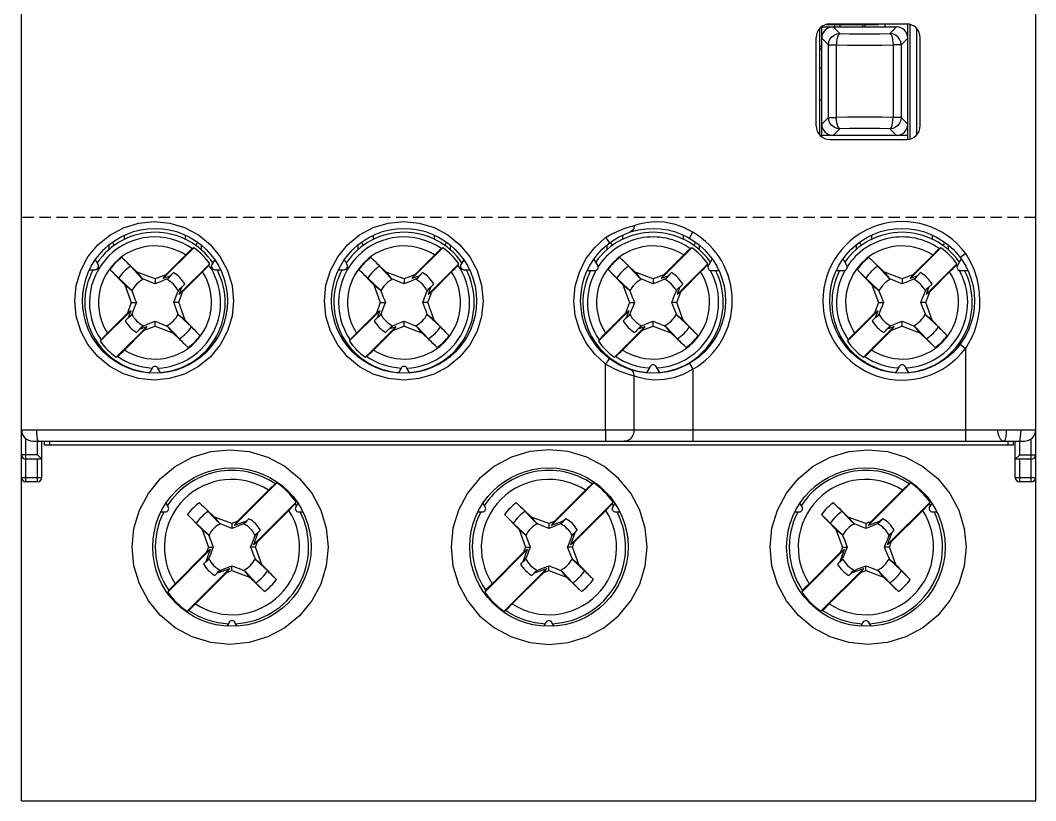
# Model space of a CAD drawing. Extents: x 0 to 44.9, y 0 to 64.8.
# Drawn here: x 0 to 44.85, y 0 to 34.46 of the extents above; entities that cross this region are included whole.
import ezdxf

# ---------------------------------------------------------------- set-up
doc = ezdxf.new("R2010")
doc.units = 0
doc.linetypes.add('DASHED', pattern=[0.75, 0.5, -0.25])
doc.layers.add('-15N-THT. THIẾT BỊ ĐÓNG MỞ', color=40, linetype='CONTINUOUS')

# ---------------------------------------------------------------- blocks, each defined once
blk = doc.blocks.new('06 - N - SC ROLE NHIỆT LRD0xxx')
at = {"layer": '-15N-THT. THIẾT BỊ ĐÓNG MỞ'}
for p, q in [((0.05, -25.75), (0.05, 25.75)), ((44.85, -25.75), (44.85, 25.75)), ((35.592, 8.525), (37.9, 8.525)), ((35.75, 8.55), (39.15, 8.55)), ((35.966, 8.525), (35.968, 8.425)), ((36.2, 8.525), (36.2, 8.425)), ((37.2, 8.525), (37.2, 8.425)), ((37.3, 8.525), (37.3, 8.425)), ((37.6, 8.55), (37.6, 8.525)), ((37.9, 8.55), (37.9, 8.525)), ((38.2, 8.425), (38.2, 8.55)), ((39.2, 3.458), (39.2, 8.542)), ((39.3, 3.474), (39.3, 8.526)), ((35.3, 8.338), (35.3, 3.662)), ((35.4, 8.425), (38.7, 8.425)), ((35.4, 3.564), (35.4, 8.425)), ((36.194, 8.129), (35.898, 8.425)), ((38.702, 8.425), (38.406, 8.129)), ((39.6, 3.662), (39.6, 8.338)), ((35.15, 4.05), (35.15, 7.95)), ((35.696, 7.631), (35.4, 7.927)), ((35.696, 4.419), (35.696, 7.631)), ((35.696, 7.631), (36.048, 7.631)), ((36.048, 4.419), (36.048, 7.631)), ((38.552, 7.631), (38.552, 4.419)), ((38.904, 7.631), (38.552, 7.631)), ((39.2, 7.927), (38.904, 7.631)), ((38.904, 7.631), (38.904, 4.419)), ((39.75, 4.05), (39.75, 7.95)), ((35.4, 7.55), (35.3, 7.55)), ((35.4, 7.4), (35.3, 7.5)), ((35.3, 6.634), (35.4, 6.634)), ((35.3, 5.216), (35.4, 5.216)), ((35.696, 4.419), (35.4, 4.123)), ((35.696, 4.419), (36.048, 4.419)), ((38.904, 4.419), (38.552, 4.419)), ((38.904, 4.419), (39.2, 4.123)), ((39.2, 3.625), (35.4, 3.625)), ((36.194, 3.921), (35.898, 3.625)), ((38.406, 3.921), (38.702, 3.625)), ((35.75, 3.45), (39.15, 3.45)), ((4.607, -0.961), (4.607, -0.782)), ((7.293, -0.961), (7.293, -0.782)), ((15.607, -0.961), (15.607, -0.782)), ((18.293, -0.961), (18.293, -0.782)), ((26.607, -0.961), (26.607, -0.771)), ((29.293, -0.961), (29.293, -0.779)), ((29.559, -0.909), (29.71, -0.65)), ((37.607, -0.961), (37.607, -0.776)), ((40.293, -0.961), (40.293, -0.787)), ((3.914, -1.226), (3.914, -1.425)), ((7.659, -1.333), (6.301, -2.692)), ((7.659, -1.333), (7.597, -1.368)), ((7.986, -1.226), (7.986, -1.425)), ((14.914, -1.226), (14.914, -1.425)), ((18.659, -1.333), (17.301, -2.692)), ((18.659, -1.333), (18.597, -1.368)), ((18.986, -1.226), (18.986, -1.425)), ((25.914, -1.22), (25.914, -1.425)), ((29.659, -1.333), (28.301, -2.692)), ((29.659, -1.333), (29.597, -1.368)), ((29.986, -1.207), (29.986, -1.425)), ((36.914, -1.222), (36.914, -1.425)), ((40.659, -1.333), (39.301, -2.692)), ((40.659, -1.333), (40.597, -1.368)), ((40.986, -1.217), (40.986, -1.425)), ((4.485, -1.76), (5.165, -2.416)), ((15.485, -1.76), (16.165, -2.416)), ((26.485, -1.76), (27.165, -2.416)), ((37.485, -1.76), (38.165, -2.416)), ((41.51, -1.755), (41.75, -1.575)), ((3.439, -2.075), (3.314, -1.86)), ((5.375, -2.683), (4.871, -2.145)), ((7.008, -3.399), (8.367, -2.041)), ((8.332, -2.103), (8.367, -2.041)), ((8.586, -1.86), (8.461, -2.075)), ((14.439, -2.075), (14.314, -1.86)), ((16.375, -2.683), (15.871, -2.145)), ((18.008, -3.399), (19.367, -2.041)), ((19.332, -2.103), (19.367, -2.041)), ((19.586, -1.86), (19.461, -2.075)), ((25.506, -2.114), (25.339, -1.825)), ((27.375, -2.683), (26.871, -2.145)), ((29.008, -3.399), (30.367, -2.041)), ((30.332, -2.103), (30.367, -2.041)), ((30.561, -1.825), (30.394, -2.114)), ((36.506, -2.114), (36.339, -1.825)), ((38.375, -2.683), (37.871, -2.145)), ((40.008, -3.399), (41.367, -2.041)), ((41.332, -2.103), (41.367, -2.041)), ((41.561, -1.825), (41.394, -2.114)), ((3.06, -2.3), (3.309, -2.3)), ((4.616, -2.965), (3.96, -2.285)), ((4.345, -2.671), (4.883, -3.174)), ((5.95, -2.702), (5.165, -2.416)), ((5.165, -2.416), (5.375, -2.683)), ((5.441, -2.722), (5.375, -2.683)), ((6.422, -2.53), (5.95, -2.702)), ((6.422, -2.53), (6.301, -2.692)), ((6.606, -2.581), (6.301, -2.692)), ((6.526, -2.683), (6.459, -2.722)), ((6.764, -2.429), (6.526, -2.683)), ((6.606, -2.581), (6.526, -2.683)), ((6.764, -2.429), (6.606, -2.581)), ((8.121, -2.326), (7.17, -3.278)), ((8.591, -2.3), (8.84, -2.3)), ((14.06, -2.3), (14.309, -2.3)), ((15.616, -2.965), (14.96, -2.285)), ((15.345, -2.671), (15.883, -3.174)), ((16.95, -2.702), (16.165, -2.416)), ((16.165, -2.416), (16.375, -2.683)), ((16.441, -2.722), (16.375, -2.683)), ((17.422, -2.53), (16.95, -2.702)), ((17.422, -2.53), (17.301, -2.692)), ((17.606, -2.581), (17.301, -2.692)), ((17.526, -2.683), (17.459, -2.722)), ((17.764, -2.429), (17.526, -2.683)), ((17.606, -2.581), (17.526, -2.683)), ((17.764, -2.429), (17.606, -2.581)), ((19.121, -2.326), (18.17, -3.278)), ((19.591, -2.3), (19.84, -2.3)), ((25.042, -2.339), (25.376, -2.339)), ((26.616, -2.965), (25.96, -2.285)), ((26.345, -2.671), (26.883, -3.174)), ((27.165, -2.416), (27.375, -2.683)), ((27.95, -2.702), (27.165, -2.416)), ((27.441, -2.722), (27.375, -2.683)), ((28.422, -2.53), (27.95, -2.702)), ((28.422, -2.53), (28.301, -2.692)), ((28.606, -2.581), (28.301, -2.692)), ((28.526, -2.683), (28.459, -2.722)), ((28.764, -2.429), (28.526, -2.683)), ((28.606, -2.581), (28.526, -2.683)), ((28.764, -2.429), (28.606, -2.581)), ((30.121, -2.326), (29.17, -3.278)), ((30.524, -2.339), (30.858, -2.339)), ((36.042, -2.339), (36.376, -2.339)), ((37.616, -2.965), (36.96, -2.285)), ((37.345, -2.671), (37.883, -3.174)), ((38.165, -2.416), (38.375, -2.683)), ((38.95, -2.702), (38.165, -2.416)), ((38.441, -2.722), (38.375, -2.683)), ((39.422, -2.53), (38.95, -2.702)), ((39.422, -2.53), (39.301, -2.692)), ((39.606, -2.581), (39.301, -2.692)), ((39.526, -2.683), (39.459, -2.722)), ((39.764, -2.429), (39.526, -2.683)), ((39.606, -2.581), (39.526, -2.683)), ((39.764, -2.429), (39.606, -2.581)), ((41.121, -2.326), (40.17, -3.278)), ((41.524, -2.339), (41.858, -2.339)), ((4.616, -2.965), (4.902, -3.75)), ((4.616, -2.965), (4.883, -3.174)), ((5.95, -2.702), (5.95, -2.925)), ((7.119, -3.094), (7.008, -3.399)), ((7.017, -3.174), (7.271, -2.936)), ((7.119, -3.094), (7.017, -3.174)), ((7.119, -3.094), (7.271, -2.936)), ((15.616, -2.965), (15.902, -3.75)), ((15.616, -2.965), (15.883, -3.174)), ((16.95, -2.702), (16.95, -2.925)), ((18.119, -3.094), (18.008, -3.399)), ((18.017, -3.174), (18.271, -2.936)), ((18.119, -3.094), (18.017, -3.174)), ((18.119, -3.094), (18.271, -2.936)), ((26.616, -2.965), (26.902, -3.75)), ((26.616, -2.965), (26.883, -3.174)), ((27.95, -2.702), (27.95, -2.925)), ((29.119, -3.094), (29.008, -3.399)), ((29.017, -3.174), (29.271, -2.936)), ((29.119, -3.094), (29.017, -3.174)), ((29.119, -3.094), (29.271, -2.936)), ((37.616, -2.965), (37.902, -3.75)), ((37.616, -2.965), (37.883, -3.174)), ((38.95, -2.702), (38.95, -2.925)), ((40.119, -3.094), (40.008, -3.399)), ((40.017, -3.174), (40.271, -2.936)), ((40.119, -3.094), (40.017, -3.174)), ((40.119, -3.094), (40.271, -2.936)), ((4.883, -3.174), (4.922, -3.241)), ((7.017, -3.174), (6.978, -3.241)), ((6.998, -3.75), (7.17, -3.278)), ((7.17, -3.278), (7.008, -3.399)), ((15.883, -3.174), (15.922, -3.241)), ((18.017, -3.174), (17.978, -3.241)), ((17.998, -3.75), (18.17, -3.278)), ((18.17, -3.278), (18.008, -3.399)), ((26.883, -3.174), (26.922, -3.241)), ((29.017, -3.174), (28.978, -3.241)), ((28.998, -3.75), (29.17, -3.278)), ((29.17, -3.278), (29.008, -3.399)), ((37.883, -3.174), (37.922, -3.241)), ((40.017, -3.174), (39.978, -3.241)), ((39.998, -3.75), (40.17, -3.278)), ((40.17, -3.278), (40.008, -3.399)), ((4.902, -3.75), (4.73, -4.222)), ((4.902, -3.75), (5.125, -3.75)), ((6.998, -3.75), (6.775, -3.75)), ((7.284, -4.535), (6.998, -3.75)), ((15.902, -3.75), (15.73, -4.222)), ((15.902, -3.75), (16.125, -3.75)), ((17.998, -3.75), (17.775, -3.75)), ((18.284, -4.535), (17.998, -3.75)), ((26.902, -3.75), (26.73, -4.222)), ((26.902, -3.75), (27.125, -3.75)), ((28.998, -3.75), (28.775, -3.75)), ((29.284, -4.535), (28.998, -3.75)), ((37.902, -3.75), (37.73, -4.222)), ((37.902, -3.75), (38.125, -3.75)), ((39.998, -3.75), (39.775, -3.75)), ((40.284, -4.535), (39.998, -3.75)), ((4.892, -4.101), (3.533, -5.459)), ((4.73, -4.222), (3.779, -5.174)), ((4.883, -4.326), (4.629, -4.564)), ((4.781, -4.406), (4.629, -4.564)), ((4.73, -4.222), (4.892, -4.101)), ((4.781, -4.406), (4.892, -4.101)), ((4.781, -4.406), (4.883, -4.326)), ((4.922, -4.259), (4.883, -4.326)), ((7.017, -4.326), (6.978, -4.259)), ((7.555, -4.829), (7.017, -4.326)), ((7.284, -4.535), (7.017, -4.326)), ((15.892, -4.101), (14.533, -5.459)), ((15.73, -4.222), (14.779, -5.174)), ((15.883, -4.326), (15.629, -4.564)), ((15.781, -4.406), (15.629, -4.564)), ((15.73, -4.222), (15.892, -4.101)), ((15.781, -4.406), (15.892, -4.101)), ((15.781, -4.406), (15.883, -4.326)), ((15.922, -4.259), (15.883, -4.326)), ((18.017, -4.326), (17.978, -4.259)), ((18.555, -4.829), (18.017, -4.326)), ((18.284, -4.535), (18.017, -4.326)), ((26.892, -4.101), (25.533, -5.459)), ((26.73, -4.222), (25.779, -5.174)), ((26.883, -4.326), (26.629, -4.564)), ((26.781, -4.406), (26.629, -4.564)), ((26.73, -4.222), (26.892, -4.101)), ((26.781, -4.406), (26.892, -4.101)), ((26.781, -4.406), (26.883, -4.326)), ((26.922, -4.259), (26.883, -4.326)), ((29.017, -4.326), (28.978, -4.259)), ((29.555, -4.829), (29.017, -4.326)), ((29.284, -4.535), (29.017, -4.326)), ((37.892, -4.101), (36.533, -5.459)), ((37.73, -4.222), (36.779, -5.174)), ((37.883, -4.326), (37.629, -4.564)), ((37.781, -4.406), (37.629, -4.564)), ((37.73, -4.222), (37.892, -4.101)), ((37.781, -4.406), (37.892, -4.101)), ((37.781, -4.406), (37.883, -4.326)), ((37.922, -4.259), (37.883, -4.326)), ((40.017, -4.326), (39.978, -4.259)), ((40.555, -4.829), (40.017, -4.326)), ((40.284, -4.535), (40.017, -4.326)), ((4.241, -6.167), (5.599, -4.808)), ((5.137, -5.071), (5.375, -4.817)), ((5.137, -5.071), (5.294, -4.919)), ((5.294, -4.919), (5.599, -4.808)), ((5.294, -4.919), (5.375, -4.817)), ((5.375, -4.817), (5.441, -4.778)), ((5.478, -4.97), (5.95, -4.798)), ((5.478, -4.97), (5.599, -4.808)), ((5.95, -4.798), (5.95, -4.575)), ((5.95, -4.798), (6.735, -5.084)), ((6.459, -4.778), (6.526, -4.817)), ((6.735, -5.084), (6.526, -4.817)), ((6.526, -4.817), (7.029, -5.355)), ((7.284, -4.535), (7.94, -5.215)), ((15.241, -6.167), (16.599, -4.808)), ((16.137, -5.071), (16.375, -4.817)), ((16.137, -5.071), (16.294, -4.919)), ((16.294, -4.919), (16.599, -4.808)), ((16.294, -4.919), (16.375, -4.817)), ((16.375, -4.817), (16.441, -4.778)), ((16.478, -4.97), (16.95, -4.798)), ((16.478, -4.97), (16.599, -4.808)), ((16.95, -4.798), (16.95, -4.575)), ((16.95, -4.798), (17.735, -5.084)), ((17.459, -4.778), (17.526, -4.817)), ((17.735, -5.084), (17.526, -4.817)), ((17.526, -4.817), (18.029, -5.355)), ((18.284, -4.535), (18.94, -5.215)), ((26.241, -6.167), (27.599, -4.808)), ((27.137, -5.071), (27.375, -4.817)), ((27.137, -5.071), (27.294, -4.919)), ((27.294, -4.919), (27.599, -4.808)), ((27.294, -4.919), (27.375, -4.817)), ((27.375, -4.817), (27.441, -4.778)), ((27.478, -4.97), (27.95, -4.798)), ((27.478, -4.97), (27.599, -4.808)), ((27.95, -4.798), (27.95, -4.575)), ((27.95, -4.798), (28.735, -5.084)), ((28.459, -4.778), (28.526, -4.817)), ((28.526, -4.817), (29.029, -5.355)), ((28.735, -5.084), (28.526, -4.817)), ((29.284, -4.535), (29.94, -5.215)), ((37.241, -6.167), (38.599, -4.808)), ((38.137, -5.071), (38.375, -4.817)), ((38.137, -5.071), (38.294, -4.919)), ((38.294, -4.919), (38.599, -4.808)), ((38.294, -4.919), (38.375, -4.817)), ((38.375, -4.817), (38.441, -4.778)), ((38.478, -4.97), (38.95, -4.798)), ((38.478, -4.97), (38.599, -4.808)), ((38.95, -4.798), (38.95, -4.575)), ((38.95, -4.798), (39.735, -5.084)), ((39.459, -4.778), (39.526, -4.817)), ((39.735, -5.084), (39.526, -4.817)), ((39.526, -4.817), (40.029, -5.355)), ((40.284, -4.535), (40.94, -5.215)), ((3.234, -5.35), (3.306, -5.35)), ((7.415, -5.74), (6.735, -5.084)), ((8.666, -5.35), (8.594, -5.35)), ((14.234, -5.35), (14.306, -5.35)), ((18.415, -5.74), (17.735, -5.084)), ((19.665, -5.35), (19.594, -5.35)), ((25.225, -5.35), (25.306, -5.35)), ((29.415, -5.74), (28.735, -5.084)), ((30.671, -5.35), (30.594, -5.35)), ((36.232, -5.35), (36.306, -5.35)), ((40.415, -5.74), (39.735, -5.084)), ((41.674, -5.35), (41.594, -5.35)), ((3.568, -5.397), (3.533, -5.459)), ((14.568, -5.397), (14.533, -5.459)), ((25.568, -5.397), (25.533, -5.459)), ((36.568, -5.397), (36.533, -5.459)), ((41.51, -5.595), (41.75, -5.775)), ((41.75, -5.775), (41.75, -9.875)), ((3.914, -6.075), (3.914, -6.124)), ((4.241, -6.167), (4.303, -6.132)), ((7.986, -6.075), (7.986, -6.124)), ((14.914, -6.075), (14.914, -6.124)), ((15.241, -6.167), (15.303, -6.132)), ((18.986, -6.075), (18.986, -6.124)), ((25.914, -6.075), (25.914, -6.13)), ((26.241, -6.167), (26.303, -6.132)), ((29.986, -6.075), (29.986, -6.143)), ((36.914, -6.075), (36.914, -6.128)), ((37.241, -6.167), (37.303, -6.132)), ((40.986, -6.075), (40.986, -6.133)), ((4.607, -6.568), (4.607, -6.539)), ((5.82, -6.65), (5.696, -6.865)), ((6.204, -6.865), (6.08, -6.65)), ((7.293, -6.568), (7.293, -6.539)), ((15.607, -6.568), (15.607, -6.539)), ((16.82, -6.65), (16.696, -6.865)), ((17.204, -6.865), (17.08, -6.65)), ((18.293, -6.568), (18.293, -6.539)), ((25.85, -9.375), (25.85, -6.469)), ((26.607, -6.578), (26.607, -6.539)), ((27.82, -6.572), (27.653, -6.861)), ((28.247, -6.861), (28.08, -6.572)), ((29.293, -6.571), (29.293, -6.539)), ((29.559, -6.441), (29.71, -6.7)), ((29.71, -6.7), (29.71, -9.875)), ((37.607, -6.574), (37.607, -6.539)), ((38.82, -6.572), (38.653, -6.861)), ((39.247, -6.861), (39.08, -6.572)), ((40.293, -6.563), (40.293, -6.539)), ((27.11, -9.375), (27.11, -6.998)), ((0.05, -9.375), (44.85, -9.375)), ((0.25, -11.675), (0.25, -9.775)), ((44.65, -11.675), (44.65, -9.775)), ((0.55, -9.875), (44.35, -9.875)), ((0.754, -10.475), (0.754, -9.875)), ((0.954, -11.475), (0.954, -9.875)), ((1.05, -9.875), (1.05, -10.05)), ((43.85, -10.05), (1.05, -10.05)), ((1.284, -9.875), (1.284, -10.05)), ((43.616, -9.875), (43.616, -10.05)), ((43.85, -9.875), (43.85, -10.05)), ((43.946, -11.475), (43.946, -9.875)), ((44.146, -10.475), (44.146, -9.875)), ((0.754, -10.475), (0.05, -10.475)), ((0.954, -10.675), (0.25, -10.675)), ((0.954, -10.675), (0.754, -10.475)), ((0.754, -11.675), (0.754, -10.675)), ((43.946, -10.675), (44.146, -10.475)), ((44.65, -10.675), (43.946, -10.675)), ((44.146, -10.475), (44.85, -10.475)), ((44.146, -11.675), (44.146, -10.675)), ((0.05, -11.475), (0.954, -11.475)), ((43.946, -11.475), (44.85, -11.475)), ((0.754, -11.675), (0.25, -11.675)), ((11.335, -11.716), (9.448, -13.604)), ((11.335, -11.716), (11.265, -11.756)), ((25.335, -11.716), (23.448, -13.604)), ((25.335, -11.716), (25.265, -11.756)), ((39.335, -11.716), (37.448, -13.604)), ((39.335, -11.716), (39.265, -11.756)), ((44.65, -11.675), (44.146, -11.675)), ((6.212, -13), (6.406, -13)), ((6.535, -12.775), (6.439, -12.607)), ((7.913, -12.589), (8.574, -13.228)), ((8.775, -13.483), (8.299, -12.974)), ((10.296, -14.452), (12.184, -12.565)), ((10.473, -14.32), (11.933, -12.859)), ((12.144, -12.635), (12.184, -12.565)), ((12.261, -12.607), (12.165, -12.775)), ((12.295, -13), (12.488, -13)), ((20.212, -13), (20.406, -13)), ((20.535, -12.775), (20.439, -12.607)), ((21.913, -12.589), (22.574, -13.228)), ((22.775, -13.483), (22.299, -12.974)), ((24.296, -14.452), (26.184, -12.565)), ((24.473, -14.32), (25.933, -12.859)), ((26.144, -12.635), (26.184, -12.565)), ((26.261, -12.607), (26.165, -12.775)), ((26.295, -13), (26.488, -13)), ((34.212, -13), (34.406, -13)), ((34.535, -12.775), (34.439, -12.607)), ((35.913, -12.589), (36.574, -13.228)), ((36.775, -13.483), (36.299, -12.974)), ((38.296, -14.452), (40.184, -12.565)), ((38.473, -14.32), (39.933, -12.859)), ((40.144, -12.635), (40.184, -12.565)), ((40.261, -12.607), (40.165, -12.775)), ((40.295, -13), (40.488, -13)), ((8.028, -13.774), (7.389, -13.113)), ((8.574, -13.228), (8.775, -13.483)), ((9.35, -13.511), (8.574, -13.228)), ((9.58, -13.427), (9.35, -13.511)), ((9.984, -13.408), (9.448, -13.604)), ((9.58, -13.427), (9.448, -13.604)), ((10.101, -13.296), (9.926, -13.483)), ((9.984, -13.408), (9.926, -13.483)), ((10.101, -13.296), (9.984, -13.408)), ((22.028, -13.774), (21.389, -13.113)), ((22.574, -13.228), (22.775, -13.483)), ((23.35, -13.511), (22.574, -13.228)), ((23.58, -13.427), (23.35, -13.511)), ((23.984, -13.408), (23.448, -13.604)), ((23.58, -13.427), (23.448, -13.604)), ((24.101, -13.296), (23.926, -13.483)), ((23.984, -13.408), (23.926, -13.483)), ((24.101, -13.296), (23.984, -13.408)), ((36.028, -13.774), (35.389, -13.113)), ((37.35, -13.511), (36.574, -13.228)), ((36.574, -13.228), (36.775, -13.483)), ((37.58, -13.427), (37.35, -13.511)), ((37.984, -13.408), (37.448, -13.604)), ((37.58, -13.427), (37.448, -13.604)), ((38.101, -13.296), (37.926, -13.483)), ((37.984, -13.408), (37.926, -13.483)), ((38.101, -13.296), (37.984, -13.408)), ((7.774, -13.499), (8.283, -13.974)), ((8.028, -13.774), (8.311, -14.55)), ((8.028, -13.774), (8.283, -13.974)), ((8.841, -13.522), (8.775, -13.483)), ((9.35, -13.511), (9.35, -13.725)), ((9.926, -13.483), (9.859, -13.522)), ((10.417, -13.974), (10.604, -13.799)), ((10.492, -13.916), (10.604, -13.799)), ((21.774, -13.499), (22.283, -13.974)), ((22.028, -13.774), (22.311, -14.55)), ((22.028, -13.774), (22.283, -13.974)), ((22.841, -13.522), (22.775, -13.483)), ((23.35, -13.511), (23.35, -13.725)), ((23.926, -13.483), (23.859, -13.522)), ((24.417, -13.974), (24.604, -13.799)), ((24.492, -13.916), (24.604, -13.799)), ((35.774, -13.499), (36.283, -13.974)), ((36.028, -13.774), (36.311, -14.55)), ((36.028, -13.774), (36.283, -13.974)), ((36.841, -13.522), (36.775, -13.483)), ((37.35, -13.511), (37.35, -13.725)), ((37.926, -13.483), (37.859, -13.522)), ((38.417, -13.974), (38.604, -13.799)), ((38.492, -13.916), (38.604, -13.799)), ((8.283, -13.974), (8.322, -14.041)), ((10.492, -13.916), (10.296, -14.452)), ((10.473, -14.32), (10.296, -14.452)), ((10.378, -14.041), (10.417, -13.974)), ((10.389, -14.55), (10.473, -14.32)), ((10.492, -13.916), (10.417, -13.974)), ((22.283, -13.974), (22.322, -14.041)), ((24.492, -13.916), (24.296, -14.452)), ((24.473, -14.32), (24.296, -14.452)), ((24.378, -14.041), (24.417, -13.974)), ((24.389, -14.55), (24.473, -14.32)), ((24.492, -13.916), (24.417, -13.974)), ((36.283, -13.974), (36.322, -14.041)), ((38.492, -13.916), (38.296, -14.452)), ((38.473, -14.32), (38.296, -14.452)), ((38.378, -14.041), (38.417, -13.974)), ((38.389, -14.55), (38.473, -14.32)), ((38.492, -13.916), (38.417, -13.974)), ((8.404, -14.648), (6.516, -16.535)), ((6.767, -16.241), (8.227, -14.78)), ((8.208, -15.184), (8.404, -14.648)), ((8.311, -14.55), (8.227, -14.78)), ((8.227, -14.78), (8.404, -14.648)), ((8.311, -14.55), (8.525, -14.55)), ((10.389, -14.55), (10.175, -14.55)), ((10.672, -15.326), (10.389, -14.55)), ((22.404, -14.648), (20.516, -16.535)), ((20.767, -16.241), (22.227, -14.78)), ((22.208, -15.184), (22.404, -14.648)), ((22.311, -14.55), (22.227, -14.78)), ((22.227, -14.78), (22.404, -14.648)), ((22.311, -14.55), (22.525, -14.55)), ((24.389, -14.55), (24.175, -14.55)), ((24.672, -15.326), (24.389, -14.55)), ((36.404, -14.648), (34.516, -16.535)), ((34.767, -16.241), (36.227, -14.78)), ((36.208, -15.184), (36.404, -14.648)), ((36.311, -14.55), (36.227, -14.78)), ((36.227, -14.78), (36.404, -14.648)), ((36.311, -14.55), (36.525, -14.55)), ((38.389, -14.55), (38.175, -14.55)), ((38.672, -15.326), (38.389, -14.55)), ((8.283, -15.126), (8.096, -15.301)), ((8.208, -15.184), (8.096, -15.301)), ((8.208, -15.184), (8.283, -15.126)), ((8.283, -15.126), (8.322, -15.059)), ((10.417, -15.126), (10.378, -15.059)), ((10.926, -15.601), (10.417, -15.126)), ((10.672, -15.326), (10.417, -15.126)), ((22.283, -15.126), (22.096, -15.301)), ((22.208, -15.184), (22.096, -15.301)), ((22.208, -15.184), (22.283, -15.126)), ((22.283, -15.126), (22.322, -15.059)), ((24.417, -15.126), (24.378, -15.059)), ((24.926, -15.601), (24.417, -15.126)), ((24.672, -15.326), (24.417, -15.126)), ((36.283, -15.126), (36.096, -15.301)), ((36.208, -15.184), (36.096, -15.301)), ((36.208, -15.184), (36.283, -15.126)), ((36.283, -15.126), (36.322, -15.059)), ((38.417, -15.126), (38.378, -15.059)), ((38.926, -15.601), (38.417, -15.126)), ((38.672, -15.326), (38.417, -15.126)), ((7.365, -17.384), (9.252, -15.496)), ((8.599, -15.804), (8.775, -15.617)), ((8.599, -15.804), (8.716, -15.692)), ((8.716, -15.692), (9.252, -15.496)), ((8.716, -15.692), (8.775, -15.617)), ((8.775, -15.617), (8.841, -15.578)), ((9.12, -15.673), (9.252, -15.496)), ((9.12, -15.673), (9.35, -15.589)), ((9.35, -15.589), (9.35, -15.375)), ((9.35, -15.589), (10.126, -15.872)), ((9.859, -15.578), (9.926, -15.617)), ((10.126, -15.872), (9.926, -15.617)), ((9.926, -15.617), (10.401, -16.126)), ((10.672, -15.326), (11.311, -15.987)), ((21.365, -17.384), (23.252, -15.496)), ((22.599, -15.804), (22.775, -15.617)), ((22.599, -15.804), (22.716, -15.692)), ((22.716, -15.692), (23.252, -15.496)), ((22.716, -15.692), (22.775, -15.617)), ((22.775, -15.617), (22.841, -15.578)), ((23.12, -15.673), (23.252, -15.496)), ((23.12, -15.673), (23.35, -15.589)), ((23.35, -15.589), (23.35, -15.375)), ((23.35, -15.589), (24.126, -15.872)), ((23.859, -15.578), (23.926, -15.617)), ((24.126, -15.872), (23.926, -15.617)), ((23.926, -15.617), (24.401, -16.126)), ((24.672, -15.326), (25.311, -15.987)), ((35.365, -17.384), (37.252, -15.496)), ((36.599, -15.804), (36.775, -15.617)), ((36.599, -15.804), (36.716, -15.692)), ((36.716, -15.692), (37.252, -15.496)), ((36.716, -15.692), (36.775, -15.617)), ((36.775, -15.617), (36.841, -15.578)), ((37.12, -15.673), (37.252, -15.496)), ((37.12, -15.673), (37.35, -15.589)), ((37.35, -15.589), (37.35, -15.375)), ((37.35, -15.589), (38.126, -15.872)), ((37.859, -15.578), (37.926, -15.617)), ((38.126, -15.872), (37.926, -15.617)), ((37.926, -15.617), (38.401, -16.126)), ((38.672, -15.326), (39.311, -15.987)), ((10.787, -16.511), (10.126, -15.872)), ((24.787, -16.511), (24.126, -15.872)), ((38.787, -16.511), (38.126, -15.872)), ((6.556, -16.465), (6.516, -16.535)), ((20.556, -16.465), (20.516, -16.535)), ((34.556, -16.465), (34.516, -16.535)), ((7.365, -17.384), (7.435, -17.344)), ((21.365, -17.384), (21.435, -17.344)), ((35.365, -17.384), (35.435, -17.344)), ((9.22, -17.875), (9.123, -18.043)), ((9.577, -18.043), (9.48, -17.875)), ((23.22, -17.875), (23.123, -18.043)), ((23.577, -18.043), (23.48, -17.875)), ((37.22, -17.875), (37.123, -18.043)), ((37.577, -18.043), (37.48, -17.875)), ((0.05, -25.75), (44.85, -25.75))]:
    blk.add_line(p, q, dxfattribs=at)
at = {"layer": '-15N-THT. THIẾT BỊ ĐÓNG MỞ', "color": 6, "linetype": 'DASHED'}
blk.add_line((44.85, 0), (0, 0), dxfattribs=at)
at = {"layer": '-15N-THT. THIẾT BỊ ĐÓNG MỞ'}
for points in [[(35.696, 7.631), (35.713, 7.76), (35.764, 7.879), (35.843, 7.982), (35.946, 8.062), (36.066, 8.112), (36.194, 8.129)], [(36.194, 8.129), (36.158, 8.104), (36.124, 8.05), (36.095, 7.97), (36.071, 7.869), (36.055, 7.754), (36.048, 7.631)], [(36.194, 8.129), (36.63, 8.12), (37.076, 8.116), (37.524, 8.116), (37.97, 8.12), (38.406, 8.129)], [(38.904, 7.631), (38.887, 7.759), (38.837, 7.879), (38.757, 7.982), (38.654, 8.061), (38.535, 8.112), (38.406, 8.129)], [(38.406, 8.129), (38.442, 8.104), (38.476, 8.05), (38.506, 7.97), (38.529, 7.869), (38.545, 7.754), (38.552, 7.631)], [(36.048, 7.631), (36.542, 7.622), (37.046, 7.617), (37.554, 7.617), (38.058, 7.622), (38.552, 7.631)], [(36.194, 3.921), (36.065, 3.938), (35.946, 3.989), (35.843, 4.068), (35.764, 4.171), (35.713, 4.29), (35.696, 4.419)], [(38.552, 4.419), (38.058, 4.428), (37.554, 4.433), (37.046, 4.433), (36.542, 4.428), (36.048, 4.419)], [(36.194, 3.921), (36.158, 3.946), (36.124, 4), (36.095, 4.08), (36.071, 4.181), (36.055, 4.296), (36.048, 4.419)], [(38.904, 4.419), (38.887, 4.291), (38.837, 4.171), (38.757, 4.068), (38.654, 3.989), (38.535, 3.938), (38.406, 3.921)], [(38.406, 3.921), (38.442, 3.946), (38.476, 4), (38.506, 4.08), (38.529, 4.181), (38.545, 4.296), (38.552, 4.419)], [(38.406, 3.921), (37.97, 3.93), (37.524, 3.934), (37.076, 3.934), (36.63, 3.93), (36.194, 3.921)], [(2.402, -3.675), (2.469, -2.995), (2.667, -2.341), (2.989, -1.738), (3.422, -1.208), (3.952, -0.771), (4.56, -0.445), (5.221, -0.243), (5.91, -0.175), (6.598, -0.243), (7.258, -0.444), (7.865, -0.768), (8.395, -1.204), (8.829, -1.732), (9.152, -2.336), (9.352, -2.992), (9.419, -3.675)], [(13.429, -3.675), (13.496, -2.991), (13.697, -2.333), (14.021, -1.729), (14.456, -1.2), (14.987, -0.766), (15.593, -0.442), (16.252, -0.242), (16.937, -0.175), (17.622, -0.242), (18.28, -0.442), (18.886, -0.765), (19.417, -1.199), (19.852, -1.728), (20.177, -2.332), (20.377, -2.99), (20.445, -3.675)], [(25.85, -0.881), (26.02, -0.783), (26.203, -0.689), (26.388, -0.603), (26.564, -0.53), (26.72, -0.472), (26.849, -0.429), (26.952, -0.397), (27.038, -0.372), (27.11, -0.352)], [(27.11, -0.352), (27.096, -0.476), (27.038, -0.577), (26.944, -0.637)], [(27.11, -0.352), (27.33, -0.282), (27.631, -0.215), (28.014, -0.177), (28.437, -0.194), (28.868, -0.276), (29.3, -0.429), (29.71, -0.65)], [(24.455, -3.675), (24.515, -3.029), (24.694, -2.406), (24.983, -1.828), (25.373, -1.314), (25.85, -0.881)], [(25.85, -0.881), (25.918, -0.971), (25.975, -1.049), (26.012, -1.101), (26.023, -1.12)], [(7.597, -1.368), (7.581, -1.382), (7.548, -1.411), (7.5, -1.456), (7.441, -1.513), (7.374, -1.579), (6.422, -2.53)], [(18.597, -1.368), (18.581, -1.382), (18.548, -1.411), (18.5, -1.456), (18.441, -1.513), (18.374, -1.579), (17.422, -2.53)], [(29.597, -1.368), (29.581, -1.382), (29.548, -1.411), (29.5, -1.456), (29.441, -1.513), (29.374, -1.579), (28.422, -2.53)], [(40.597, -1.368), (40.581, -1.382), (40.548, -1.411), (40.5, -1.456), (40.441, -1.513), (40.374, -1.579), (39.422, -2.53)], [(41.75, -1.575), (41.874, -1.774), (42.005, -2.023), (42.129, -2.315), (42.235, -2.64), (42.314, -2.985), (42.36, -3.335), (42.375, -3.675)], [(4.582, -1.854), (4.673, -1.943), (4.754, -2.024), (4.821, -2.092), (4.871, -2.145)], [(8.121, -2.326), (8.187, -2.259), (8.244, -2.2), (8.289, -2.152), (8.318, -2.119), (8.332, -2.103)], [(15.582, -1.854), (15.673, -1.943), (15.754, -2.024), (15.821, -2.092), (15.871, -2.145)], [(19.121, -2.326), (19.187, -2.259), (19.244, -2.2), (19.289, -2.152), (19.318, -2.119), (19.332, -2.103)], [(26.582, -1.854), (26.673, -1.943), (26.754, -2.024), (26.821, -2.092), (26.871, -2.145)], [(30.121, -2.326), (30.187, -2.259), (30.244, -2.2), (30.289, -2.152), (30.318, -2.119), (30.332, -2.103)], [(37.582, -1.854), (37.673, -1.943), (37.754, -2.024), (37.821, -2.092), (37.871, -2.145)], [(41.121, -2.326), (41.187, -2.259), (41.244, -2.2), (41.289, -2.152), (41.318, -2.119), (41.332, -2.103)], [(4.345, -2.671), (4.292, -2.621), (4.224, -2.554), (4.143, -2.473), (4.054, -2.382)], [(15.345, -2.671), (15.292, -2.621), (15.224, -2.554), (15.143, -2.473), (15.054, -2.382)], [(26.345, -2.671), (26.292, -2.621), (26.224, -2.554), (26.143, -2.473), (26.054, -2.382)], [(37.345, -2.671), (37.292, -2.621), (37.224, -2.554), (37.143, -2.473), (37.054, -2.382)], [(5.95, -2.925), (5.793, -2.864), (5.627, -2.797), (5.441, -2.722)], [(6.459, -2.722), (6.316, -2.78), (6.186, -2.832), (6.065, -2.88), (5.95, -2.925)], [(16.95, -2.925), (16.793, -2.864), (16.627, -2.797), (16.441, -2.722)], [(17.459, -2.722), (17.316, -2.78), (17.186, -2.832), (17.065, -2.88), (16.95, -2.925)], [(27.95, -2.925), (27.793, -2.864), (27.627, -2.797), (27.441, -2.722)], [(28.459, -2.722), (28.316, -2.78), (28.186, -2.832), (28.065, -2.88), (27.95, -2.925)], [(38.95, -2.925), (38.793, -2.864), (38.627, -2.797), (38.441, -2.722)], [(39.459, -2.722), (39.316, -2.78), (39.186, -2.832), (39.065, -2.88), (38.95, -2.925)], [(4.922, -3.241), (4.98, -3.384), (5.032, -3.514), (5.08, -3.635), (5.125, -3.75)], [(6.775, -3.75), (6.836, -3.593), (6.903, -3.427), (6.978, -3.241)], [(15.922, -3.241), (15.98, -3.384), (16.032, -3.514), (16.08, -3.635), (16.125, -3.75)], [(17.775, -3.75), (17.836, -3.593), (17.903, -3.427), (17.978, -3.241)], [(26.922, -3.241), (26.98, -3.384), (27.032, -3.514), (27.08, -3.635), (27.125, -3.75)], [(28.775, -3.75), (28.836, -3.593), (28.903, -3.427), (28.978, -3.241)], [(37.922, -3.241), (37.98, -3.384), (38.032, -3.514), (38.08, -3.635), (38.125, -3.75)], [(39.775, -3.75), (39.836, -3.593), (39.903, -3.427), (39.978, -3.241)], [(9.419, -3.675), (9.352, -4.359), (9.152, -5.015), (8.829, -5.618), (8.394, -6.147), (7.864, -6.582), (7.258, -6.907), (6.597, -7.107), (5.909, -7.175), (5.221, -7.107), (4.559, -6.905), (3.951, -6.578), (3.421, -6.141), (2.988, -5.611), (2.667, -5.008), (2.469, -4.354), (2.402, -3.675)], [(5.125, -3.75), (5.064, -3.907), (4.997, -4.073), (4.922, -4.259)], [(6.978, -4.259), (6.92, -4.116), (6.868, -3.986), (6.82, -3.865), (6.775, -3.75)], [(20.445, -3.675), (20.377, -4.361), (20.176, -5.019), (19.852, -5.623), (19.416, -6.151), (18.886, -6.585), (18.28, -6.909), (17.621, -7.108), (16.936, -7.175), (16.251, -7.107), (15.592, -6.908), (14.986, -6.584), (14.455, -6.149), (14.02, -5.62), (13.696, -5.016), (13.496, -4.359), (13.429, -3.675)], [(16.125, -3.75), (16.064, -3.907), (15.997, -4.073), (15.922, -4.259)], [(17.978, -4.259), (17.92, -4.116), (17.868, -3.986), (17.82, -3.865), (17.775, -3.75)], [(25.85, -6.469), (25.373, -6.035), (24.983, -5.521), (24.693, -4.944), (24.515, -4.321), (24.455, -3.675)], [(27.125, -3.75), (27.064, -3.907), (26.997, -4.073), (26.922, -4.259)], [(28.978, -4.259), (28.92, -4.116), (28.868, -3.986), (28.82, -3.865), (28.775, -3.75)], [(38.125, -3.75), (38.064, -3.907), (37.997, -4.073), (37.922, -4.259)], [(39.978, -4.259), (39.92, -4.116), (39.868, -3.986), (39.82, -3.865), (39.775, -3.75)], [(42.375, -3.675), (42.361, -4.011), (42.314, -4.362), (42.235, -4.71), (42.128, -5.038), (42.003, -5.332), (41.871, -5.58), (41.75, -5.775)], [(5.441, -4.778), (5.584, -4.72), (5.714, -4.668), (5.835, -4.62), (5.95, -4.575)], [(5.95, -4.575), (6.107, -4.636), (6.273, -4.703), (6.459, -4.778)], [(7.555, -4.829), (7.608, -4.879), (7.676, -4.946), (7.757, -5.027), (7.846, -5.118)], [(16.441, -4.778), (16.584, -4.72), (16.714, -4.668), (16.835, -4.62), (16.95, -4.575)], [(16.95, -4.575), (17.107, -4.636), (17.273, -4.703), (17.459, -4.778)], [(18.555, -4.829), (18.608, -4.879), (18.676, -4.946), (18.757, -5.027), (18.846, -5.118)], [(27.441, -4.778), (27.584, -4.72), (27.714, -4.668), (27.835, -4.62), (27.95, -4.575)], [(27.95, -4.575), (28.107, -4.636), (28.273, -4.703), (28.459, -4.778)], [(29.555, -4.829), (29.608, -4.879), (29.676, -4.946), (29.757, -5.027), (29.846, -5.118)], [(38.441, -4.778), (38.584, -4.72), (38.714, -4.668), (38.835, -4.62), (38.95, -4.575)], [(38.95, -4.575), (39.107, -4.636), (39.273, -4.703), (39.459, -4.778)], [(40.555, -4.829), (40.608, -4.879), (40.676, -4.946), (40.757, -5.027), (40.846, -5.118)], [(3.779, -5.174), (3.713, -5.241), (3.656, -5.3), (3.611, -5.348), (3.582, -5.381), (3.568, -5.397)], [(4.303, -6.132), (4.319, -6.118), (4.352, -6.089), (4.4, -6.044), (4.459, -5.987), (4.526, -5.921), (5.478, -4.97)], [(7.318, -5.646), (7.227, -5.557), (7.146, -5.476), (7.079, -5.408), (7.029, -5.355)], [(14.779, -5.174), (14.713, -5.241), (14.656, -5.3), (14.611, -5.348), (14.582, -5.381), (14.568, -5.397)], [(15.303, -6.132), (15.319, -6.118), (15.352, -6.089), (15.4, -6.044), (15.459, -5.987), (15.526, -5.921), (16.478, -4.97)], [(18.318, -5.646), (18.227, -5.557), (18.146, -5.476), (18.079, -5.408), (18.029, -5.355)], [(25.779, -5.174), (25.713, -5.241), (25.656, -5.3), (25.611, -5.348), (25.582, -5.381), (25.568, -5.397)], [(26.303, -6.132), (26.319, -6.118), (26.352, -6.089), (26.4, -6.044), (26.459, -5.987), (26.526, -5.921), (27.478, -4.97)], [(29.318, -5.646), (29.227, -5.557), (29.146, -5.476), (29.079, -5.408), (29.029, -5.355)], [(36.779, -5.174), (36.713, -5.241), (36.656, -5.3), (36.611, -5.348), (36.582, -5.381), (36.568, -5.397)], [(37.303, -6.132), (37.319, -6.118), (37.352, -6.089), (37.4, -6.044), (37.459, -5.987), (37.526, -5.921), (38.478, -4.97)], [(40.318, -5.646), (40.227, -5.557), (40.146, -5.476), (40.079, -5.408), (40.029, -5.355)], [(25.85, -6.469), (25.918, -6.379), (25.975, -6.301), (26.012, -6.249), (26.023, -6.23)], [(27.11, -6.998), (26.961, -6.956), (26.743, -6.886), (26.502, -6.795), (26.263, -6.69), (26.042, -6.578), (25.85, -6.469)], [(27.11, -6.998), (27.096, -6.874), (27.038, -6.773), (26.944, -6.713)], [(29.71, -6.7), (29.304, -6.919), (28.873, -7.073), (28.441, -7.156), (28.017, -7.174), (27.632, -7.135), (27.33, -7.068), (27.11, -6.998)], [(0.712, -9.375), (0.717, -9.53), (0.729, -9.669), (0.748, -9.78), (0.772, -9.851), (0.798, -9.875)], [(25.85, -9.375), (25.85, -9.53), (25.848, -9.669), (25.845, -9.78), (25.841, -9.851), (25.837, -9.875)], [(27.11, -9.375), (27.089, -9.53), (27.027, -9.669), (26.931, -9.78), (26.811, -9.851), (26.677, -9.875)], [(43.46, -9.875), (43.372, -9.851), (43.293, -9.78), (43.23, -9.669), (43.189, -9.53), (43.175, -9.375)], [(43.544, -9.375), (43.539, -9.53), (43.528, -9.669), (43.509, -9.78), (43.486, -9.851), (43.46, -9.875)], [(44.188, -9.375), (44.183, -9.53), (44.171, -9.669), (44.152, -9.78), (44.128, -9.851), (44.102, -9.875)], [(4.939, -14.55), (5.02, -13.726), (5.26, -12.924), (5.655, -12.182), (6.189, -11.527), (6.844, -10.987), (7.596, -10.583), (8.414, -10.334), (9.265, -10.25), (10.116, -10.334), (10.932, -10.581), (11.682, -10.982), (12.338, -11.52), (12.873, -12.174), (13.27, -12.917), (13.513, -13.721), (13.594, -14.55)], [(27.683, -14.55), (27.602, -13.721), (27.358, -12.916), (26.961, -12.172), (26.425, -11.519), (25.769, -10.981), (25.019, -10.58), (24.204, -10.333), (23.356, -10.25), (22.508, -10.333), (21.693, -10.58), (20.943, -10.981), (20.287, -11.518), (19.75, -12.172), (19.353, -12.915), (19.11, -13.72), (19.028, -14.55)], [(33.118, -14.55), (33.199, -13.722), (33.441, -12.918), (33.837, -12.175), (34.373, -11.521), (35.028, -10.983), (35.778, -10.582), (36.595, -10.334), (37.447, -10.25), (38.299, -10.335), (39.117, -10.584), (39.869, -10.988), (40.525, -11.529), (41.058, -12.184), (41.452, -12.926), (41.692, -13.727), (41.772, -14.55)], [(11.265, -11.756), (11.248, -11.769), (11.215, -11.799), (11.167, -11.844), (11.108, -11.901), (11.041, -11.967), (9.58, -13.427)], [(25.265, -11.756), (25.248, -11.769), (25.215, -11.799), (25.167, -11.844), (25.108, -11.901), (25.041, -11.967), (23.58, -13.427)], [(39.265, -11.756), (39.248, -11.769), (39.215, -11.799), (39.167, -11.844), (39.108, -11.901), (39.041, -11.967), (37.58, -13.427)], [(8.009, -12.683), (8.101, -12.773), (8.181, -12.853), (8.249, -12.922), (8.299, -12.974)], [(11.933, -12.859), (11.999, -12.792), (12.056, -12.733), (12.101, -12.685), (12.131, -12.652), (12.144, -12.635)], [(22.009, -12.683), (22.101, -12.773), (22.181, -12.853), (22.249, -12.922), (22.299, -12.974)], [(25.933, -12.859), (25.999, -12.792), (26.056, -12.733), (26.101, -12.685), (26.131, -12.652), (26.144, -12.635)], [(36.009, -12.683), (36.101, -12.773), (36.181, -12.853), (36.249, -12.922), (36.299, -12.974)], [(39.933, -12.859), (39.999, -12.792), (40.056, -12.733), (40.101, -12.685), (40.131, -12.652), (40.144, -12.635)], [(7.774, -13.499), (7.722, -13.449), (7.653, -13.381), (7.573, -13.301), (7.483, -13.209)], [(21.774, -13.499), (21.722, -13.449), (21.653, -13.381), (21.573, -13.301), (21.483, -13.209)], [(35.774, -13.499), (35.722, -13.449), (35.653, -13.381), (35.573, -13.301), (35.483, -13.209)], [(9.35, -13.725), (9.193, -13.664), (9.026, -13.597), (8.841, -13.522)], [(9.859, -13.522), (9.672, -13.598), (9.505, -13.665), (9.35, -13.725)], [(23.35, -13.725), (23.193, -13.664), (23.026, -13.597), (22.841, -13.522)], [(23.859, -13.522), (23.672, -13.598), (23.505, -13.665), (23.35, -13.725)], [(37.35, -13.725), (37.193, -13.664), (37.026, -13.597), (36.841, -13.522)], [(37.859, -13.522), (37.672, -13.598), (37.505, -13.665), (37.35, -13.725)], [(8.322, -14.041), (8.398, -14.228), (8.465, -14.395), (8.525, -14.55)], [(10.175, -14.55), (10.236, -14.393), (10.303, -14.226), (10.378, -14.041)], [(22.322, -14.041), (22.398, -14.228), (22.465, -14.395), (22.525, -14.55)], [(24.175, -14.55), (24.236, -14.393), (24.303, -14.226), (24.378, -14.041)], [(36.322, -14.041), (36.398, -14.228), (36.465, -14.395), (36.525, -14.55)], [(38.175, -14.55), (38.236, -14.393), (38.303, -14.226), (38.378, -14.041)], [(13.594, -14.55), (13.513, -15.379), (13.27, -16.183), (12.873, -16.926), (12.338, -17.58), (11.682, -18.118), (10.932, -18.519), (10.116, -18.766), (9.265, -18.85), (8.414, -18.766), (7.596, -18.517), (6.844, -18.113), (6.189, -17.573), (5.655, -16.918), (5.26, -16.176), (5.02, -15.374), (4.939, -14.55)], [(8.525, -14.55), (8.464, -14.707), (8.397, -14.874), (8.322, -15.059)], [(10.378, -15.059), (10.302, -14.872), (10.235, -14.705), (10.175, -14.55)], [(19.028, -14.55), (19.11, -15.38), (19.353, -16.185), (19.75, -16.928), (20.287, -17.582), (20.943, -18.119), (21.693, -18.52), (22.508, -18.767), (23.356, -18.85), (24.204, -18.767), (25.019, -18.52), (25.769, -18.119), (26.425, -17.581), (26.961, -16.928), (27.358, -16.184), (27.602, -15.379), (27.683, -14.55)], [(22.525, -14.55), (22.464, -14.707), (22.397, -14.874), (22.322, -15.059)], [(24.378, -15.059), (24.302, -14.872), (24.235, -14.705), (24.175, -14.55)], [(41.772, -14.55), (41.692, -15.373), (41.452, -16.174), (41.058, -16.916), (40.525, -17.571), (39.869, -18.112), (39.117, -18.516), (38.299, -18.765), (37.447, -18.85), (36.595, -18.766), (35.778, -18.518), (35.028, -18.117), (34.373, -17.579), (33.837, -16.925), (33.441, -16.182), (33.199, -15.378), (33.118, -14.55)], [(36.525, -14.55), (36.464, -14.707), (36.397, -14.874), (36.322, -15.059)], [(38.378, -15.059), (38.302, -14.872), (38.235, -14.705), (38.175, -14.55)], [(7.435, -17.344), (7.452, -17.331), (7.485, -17.301), (7.533, -17.256), (7.592, -17.199), (7.659, -17.133), (9.12, -15.673)], [(8.841, -15.578), (9.028, -15.502), (9.195, -15.435), (9.35, -15.375)], [(9.35, -15.375), (9.507, -15.436), (9.674, -15.503), (9.859, -15.578)], [(10.926, -15.601), (10.978, -15.651), (11.047, -15.719), (11.127, -15.799), (11.217, -15.891)], [(21.435, -17.344), (21.452, -17.331), (21.485, -17.301), (21.533, -17.256), (21.592, -17.199), (21.659, -17.133), (23.12, -15.673)], [(22.841, -15.578), (23.028, -15.502), (23.195, -15.435), (23.35, -15.375)], [(23.35, -15.375), (23.507, -15.436), (23.674, -15.503), (23.859, -15.578)], [(24.926, -15.601), (24.978, -15.651), (25.047, -15.719), (25.127, -15.799), (25.217, -15.891)], [(35.435, -17.344), (35.452, -17.331), (35.485, -17.301), (35.533, -17.256), (35.592, -17.199), (35.659, -17.133), (37.12, -15.673)], [(36.841, -15.578), (37.028, -15.502), (37.195, -15.435), (37.35, -15.375)], [(37.35, -15.375), (37.507, -15.436), (37.674, -15.503), (37.859, -15.578)], [(38.926, -15.601), (38.978, -15.651), (39.047, -15.719), (39.127, -15.799), (39.217, -15.891)], [(10.691, -16.417), (10.599, -16.327), (10.519, -16.247), (10.451, -16.178), (10.401, -16.126)], [(24.691, -16.417), (24.599, -16.327), (24.519, -16.247), (24.451, -16.178), (24.401, -16.126)], [(38.691, -16.417), (38.599, -16.327), (38.519, -16.247), (38.451, -16.178), (38.401, -16.126)], [(6.767, -16.241), (6.701, -16.308), (6.644, -16.367), (6.599, -16.415), (6.569, -16.448), (6.556, -16.465)], [(20.767, -16.241), (20.701, -16.308), (20.644, -16.367), (20.599, -16.415), (20.569, -16.448), (20.556, -16.465)], [(34.767, -16.241), (34.701, -16.308), (34.644, -16.367), (34.599, -16.415), (34.569, -16.448), (34.556, -16.465)]]:
    blk.add_lwpolyline(points, dxfattribs=at)
for centre, radius in [((5.95, -3.675), 3.2), ((16.95, -3.675), 3.2), ((27.95, -3.675), 3.2), ((38.95, -3.675), 3.2), ((9.35, -14.55), 3.5), ((23.35, -14.55), 3.5), ((37.35, -14.55), 3.5)]:
    blk.add_circle(centre, radius, dxfattribs=at)
for centre, radius, start, end in [((35.75, 7.95), 0.6, 90, 180), ((39.15, 7.95), 0.6, 0, 90), ((35.9, 7.925), 0.5, 90, 180), ((38.7, 7.925), 0.5, 0, 90), ((35.75, 4.05), 0.6, 180, 270), ((35.9, 4.125), 0.5, 180, 270), ((38.7, 4.125), 0.5, 270, 0), ((39.15, 4.05), 0.6, 270, 0), ((38.95, -3.675), 3.5, 36.8699, 323.1301), ((5.95, -3.75), 2.896, 55.3298, 214.6702), ((5.95, -3.75), 3.1, 34.3908, 145.6097), ((16.95, -3.75), 2.896, 55.3298, 214.6702), ((16.95, -3.75), 3.1, 34.3908, 145.6097), ((27.95, -3.75), 3.1, 35.2098, 144.7906), ((27.95, -3.75), 2.896, 55.3298, 147.1497), ((27.95, -3.675), 3.5, 300.1892, 59.8108), ((38.95, -3.75), 3.1, 35.2098, 144.7906), ((38.95, -3.75), 2.896, 55.3298, 147.1425), ((5.95, -3.75), 2.497, 57.2252, 212.7748), ((3.703, -1.45), 0.5, 26.3144, 43.8866), ((5.95, -3.75), 2.96, 35.2751, 54.7249), ((8.197, -1.45), 0.5, 136.1445, 153.6882), ((16.95, -3.75), 2.497, 57.2252, 212.7748), ((14.703, -1.45), 0.5, 26.3144, 43.8306), ((16.95, -3.75), 2.96, 35.2751, 54.7249), ((19.197, -1.45), 0.5, 136.1775, 153.6882), ((27.95, -3.75), 2.497, 57.2252, 212.7748), ((25.703, -1.45), 0.5, 26.3144, 45.0096), ((27.95, -3.75), 2.96, 35.2751, 54.7249), ((30.197, -1.45), 0.5, 135.2038, 153.6882), ((38.95, -3.75), 2.497, 57.2252, 212.7748), ((36.703, -1.45), 0.5, 26.3144, 44.2867), ((38.95, -3.75), 2.96, 35.2751, 54.7249), ((41.197, -1.45), 0.5, 136.6271, 153.6882), ((5.95, -3.75), 2.471, 126.3542, 143.6458), ((16.95, -3.75), 2.471, 126.3542, 143.6458), ((27.95, -3.75), 2.471, 126.3542, 143.6458), ((38.95, -3.75), 2.471, 126.3542, 143.6458), ((3.309, -2.15), 0.15, 270, 30), ((5.95, -3.75), 1.934, 123.9027, 146.0973), ((5.95, -3.75), 2.896, 272.5564, 34.6702), ((8.591, -2.15), 0.15, 150, 270), ((14.309, -2.15), 0.15, 270, 30), ((16.95, -3.75), 1.934, 123.9027, 146.0973), ((16.95, -3.75), 2.896, 272.5564, 34.6702), ((19.591, -2.15), 0.15, 150, 270), ((25.376, -2.189), 0.15, 270, 30), ((27.95, -3.75), 1.934, 123.9027, 146.0973), ((27.95, -3.75), 2.896, 32.9586, 34.6702), ((30.524, -2.189), 0.15, 150, 270), ((36.376, -2.189), 0.15, 270, 30), ((38.95, -3.75), 1.934, 123.9027, 146.0973), ((38.95, -3.75), 2.896, 32.9507, 34.6702), ((41.524, -2.189), 0.15, 150, 270), ((5.95, -3.75), 3.1, 152.0775, 265.6447), ((5.95, -3.75), 2.497, 237.2252, 32.7748), ((5.95, -3.75), 3.1, 274.6635, 27.9221), ((5.95, -3.75), 1.552, 31.6221, 58.3779), ((16.95, -3.75), 3.1, 152.0775, 265.6447), ((16.95, -3.75), 2.497, 237.2252, 32.7748), ((16.95, -3.75), 3.1, 274.6635, 27.9221), ((16.95, -3.75), 1.552, 31.6221, 58.3779), ((27.95, -3.75), 3.1, 152.9207, 264.8444), ((27.95, -3.75), 2.896, 150.4753, 214.6702), ((27.95, -3.75), 2.497, 237.2252, 32.7748), ((27.95, -3.75), 2.896, 273.2896, 29.5835), ((27.95, -3.75), 3.1, 275.4605, 27.0795), ((27.95, -3.75), 1.552, 31.6221, 58.3779), ((38.95, -3.75), 3.1, 152.9207, 264.8444), ((38.95, -3.75), 2.896, 150.4708, 214.6702), ((38.95, -3.75), 2.497, 237.2252, 32.7748), ((38.95, -3.75), 2.896, 273.2896, 29.5917), ((38.95, -3.75), 3.1, 275.4605, 27.0795), ((38.95, -3.75), 1.552, 31.6221, 58.3779), ((5.95, -3.75), 1.147, 116.3185, 153.6815), ((5.95, -3.75), 1.147, 26.3185, 63.6815), ((16.95, -3.75), 1.147, 116.3185, 153.6815), ((16.95, -3.75), 1.147, 26.3185, 63.6815), ((27.95, -3.75), 1.147, 116.3185, 153.6815), ((27.95, -3.75), 1.147, 26.3185, 63.6815), ((38.95, -3.75), 1.147, 116.3185, 153.6815), ((38.95, -3.75), 1.147, 26.3185, 63.6815), ((5.95, -3.75), 1.147, 206.3185, 243.6815), ((5.95, -3.75), 1.147, 296.3185, 333.6815), ((16.95, -3.75), 1.147, 206.3185, 243.6815), ((16.95, -3.75), 1.147, 296.3185, 333.6815), ((27.95, -3.75), 1.147, 206.3185, 243.6815), ((27.95, -3.75), 1.147, 296.3185, 333.6815), ((38.95, -3.75), 1.147, 206.3185, 243.6815), ((38.95, -3.75), 1.147, 296.3185, 333.6815), ((5.95, -3.75), 1.552, 211.6221, 238.3779), ((5.95, -3.75), 1.934, 303.9027, 326.0973), ((16.95, -3.75), 1.552, 211.6221, 238.3779), ((16.95, -3.75), 1.934, 303.9027, 326.0973), ((27.95, -3.75), 1.552, 211.6221, 238.3779), ((27.95, -3.75), 1.934, 303.9027, 326.0973), ((38.95, -3.75), 1.552, 211.6221, 238.3779), ((38.95, -3.75), 1.934, 303.9027, 326.0973), ((5.95, -3.75), 2.471, 306.3542, 323.6458), ((16.95, -3.75), 2.471, 306.3542, 323.6458), ((27.95, -3.75), 2.471, 306.3542, 323.6458), ((38.95, -3.75), 2.471, 306.3542, 323.6458), ((5.95, -3.75), 2.96, 215.2751, 234.7249), ((16.95, -3.75), 2.96, 215.2751, 234.7249), ((27.95, -3.75), 2.96, 215.2751, 234.7249), ((38.95, -3.75), 2.96, 215.2751, 234.7249), ((3.703, -6.05), 0.5, 329.4753, 333.6882), ((5.95, -3.75), 2.896, 235.3298, 267.4388), ((8.197, -6.05), 0.5, 206.3144, 210.4665), ((14.703, -6.05), 0.5, 329.5641, 333.6882), ((16.95, -3.75), 2.896, 235.3298, 267.4388), ((19.197, -6.05), 0.5, 206.3144, 210.4151), ((25.703, -6.05), 0.5, 329.1236, 333.6882), ((27.95, -3.75), 2.896, 235.3298, 266.7281), ((30.197, -6.05), 0.5, 206.3144, 210.9611), ((36.703, -6.05), 0.5, 329.1207, 333.6882), ((38.95, -3.75), 2.896, 235.3298, 266.7281), ((41.197, -6.05), 0.5, 206.3144, 209.4867), ((5.95, -6.725), 0.15, 30, 150), ((16.95, -6.725), 0.15, 30, 150), ((27.95, -6.647), 0.15, 30, 150), ((38.95, -6.647), 0.15, 30, 150), ((0.55, -9.375), 0.5, 180, 270), ((44.35, -9.375), 0.5, 270, 0), ((0.25, -10.475), 0.2, 180, 270), ((44.65, -10.475), 0.2, 270, 0), ((9.35, -14.55), 3.387, 55.5797, 147.3145), ((23.35, -14.55), 3.387, 55.5797, 147.3145), ((37.35, -14.55), 3.387, 55.5797, 147.3145), ((0.25, -11.475), 0.2, 180, 270), ((0.754, -11.475), 0.2, 270, 0), ((9.35, -14.55), 2.988, 57.1976, 212.8024), ((23.35, -14.55), 2.988, 57.1976, 212.8024), ((37.35, -14.55), 2.988, 57.1976, 212.8024), ((44.146, -11.475), 0.2, 180, 270), ((44.65, -11.475), 0.2, 270, 0), ((9.35, -14.55), 3.46, 35.0139, 54.9861), ((23.35, -14.55), 3.46, 35.0139, 54.9861), ((37.35, -14.55), 3.46, 35.0139, 54.9861), ((9.35, -14.55), 3.387, 152.7572, 214.4203), ((6.406, -12.85), 0.15, 270, 30), ((9.35, -14.55), 2.431, 126.2442, 143.7558), ((9.35, -14.55), 2.988, 237.1976, 32.8024), ((9.35, -14.55), 1.894, 123.7083, 146.2917), ((9.35, -14.55), 3.387, 272.7122, 27.2929), ((9.35, -14.55), 3.387, 32.7071, 34.4203), ((12.295, -12.85), 0.15, 150, 270), ((23.35, -14.55), 3.387, 152.7572, 214.4203), ((20.406, -12.85), 0.15, 270, 30), ((23.35, -14.55), 2.431, 126.2442, 143.7558), ((23.35, -14.55), 2.988, 237.1976, 32.8024), ((23.35, -14.55), 1.894, 123.7083, 146.2917), ((23.35, -14.55), 3.387, 272.7122, 27.2929), ((23.35, -14.55), 3.387, 32.7071, 34.4203), ((26.295, -12.85), 0.15, 150, 270), ((37.35, -14.55), 3.387, 152.7572, 214.4203), ((34.406, -12.85), 0.15, 270, 30), ((37.35, -14.55), 2.431, 126.2442, 143.7558), ((37.35, -14.55), 2.988, 237.1976, 32.8024), ((37.35, -14.55), 1.894, 123.7083, 146.2917), ((37.35, -14.55), 3.387, 272.7122, 27.2929), ((37.35, -14.55), 3.387, 32.7071, 34.4203), ((40.295, -12.85), 0.15, 150, 270), ((9.35, -14.55), 1.462, 30.909, 59.091), ((23.35, -14.55), 1.462, 30.909, 59.091), ((37.35, -14.55), 1.462, 30.909, 59.091), ((9.35, -14.55), 1.147, 116.3185, 153.6815), ((9.35, -14.55), 1.147, 26.3185, 63.6815), ((23.35, -14.55), 1.147, 116.3185, 153.6815), ((23.35, -14.55), 1.147, 26.3185, 63.6815), ((37.35, -14.55), 1.147, 116.3185, 153.6815), ((37.35, -14.55), 1.147, 26.3185, 63.6815), ((9.35, -14.55), 1.147, 206.3185, 243.6815), ((9.35, -14.55), 1.147, 296.3185, 333.6815), ((23.35, -14.55), 1.147, 206.3185, 243.6815), ((23.35, -14.55), 1.147, 296.3185, 333.6815), ((37.35, -14.55), 1.147, 206.3185, 243.6815), ((37.35, -14.55), 1.147, 296.3185, 333.6815), ((9.35, -14.55), 1.462, 210.909, 239.091), ((9.35, -14.55), 1.894, 303.7083, 326.2917), ((23.35, -14.55), 1.462, 210.909, 239.091), ((23.35, -14.55), 1.894, 303.7083, 326.2917), ((37.35, -14.55), 1.462, 210.909, 239.091), ((37.35, -14.55), 1.894, 303.7083, 326.2917), ((9.35, -14.55), 2.431, 306.2442, 323.7558), ((23.35, -14.55), 2.431, 306.2442, 323.7558), ((37.35, -14.55), 2.431, 306.2442, 323.7558), ((9.35, -14.55), 3.46, 215.0139, 234.9861), ((23.35, -14.55), 3.46, 215.0139, 234.9861), ((37.35, -14.55), 3.46, 215.0139, 234.9861), ((9.35, -14.55), 3.387, 235.5797, 267.318), ((23.35, -14.55), 3.387, 235.5797, 267.318), ((37.35, -14.55), 3.387, 235.5797, 267.318), ((9.35, -17.95), 0.15, 30, 150), ((23.35, -17.95), 0.15, 30, 150), ((37.35, -17.95), 0.15, 30, 150)]:
    blk.add_arc(centre, radius, start, end, dxfattribs=at)

msp = doc.modelspace()

# ---------------------------------------------------------------- block references
msp.add_blockref('06 - N - SC ROLE NHIỆT LRD0xxx', (0, 25.75))

doc.saveas('drawing.dxf')
